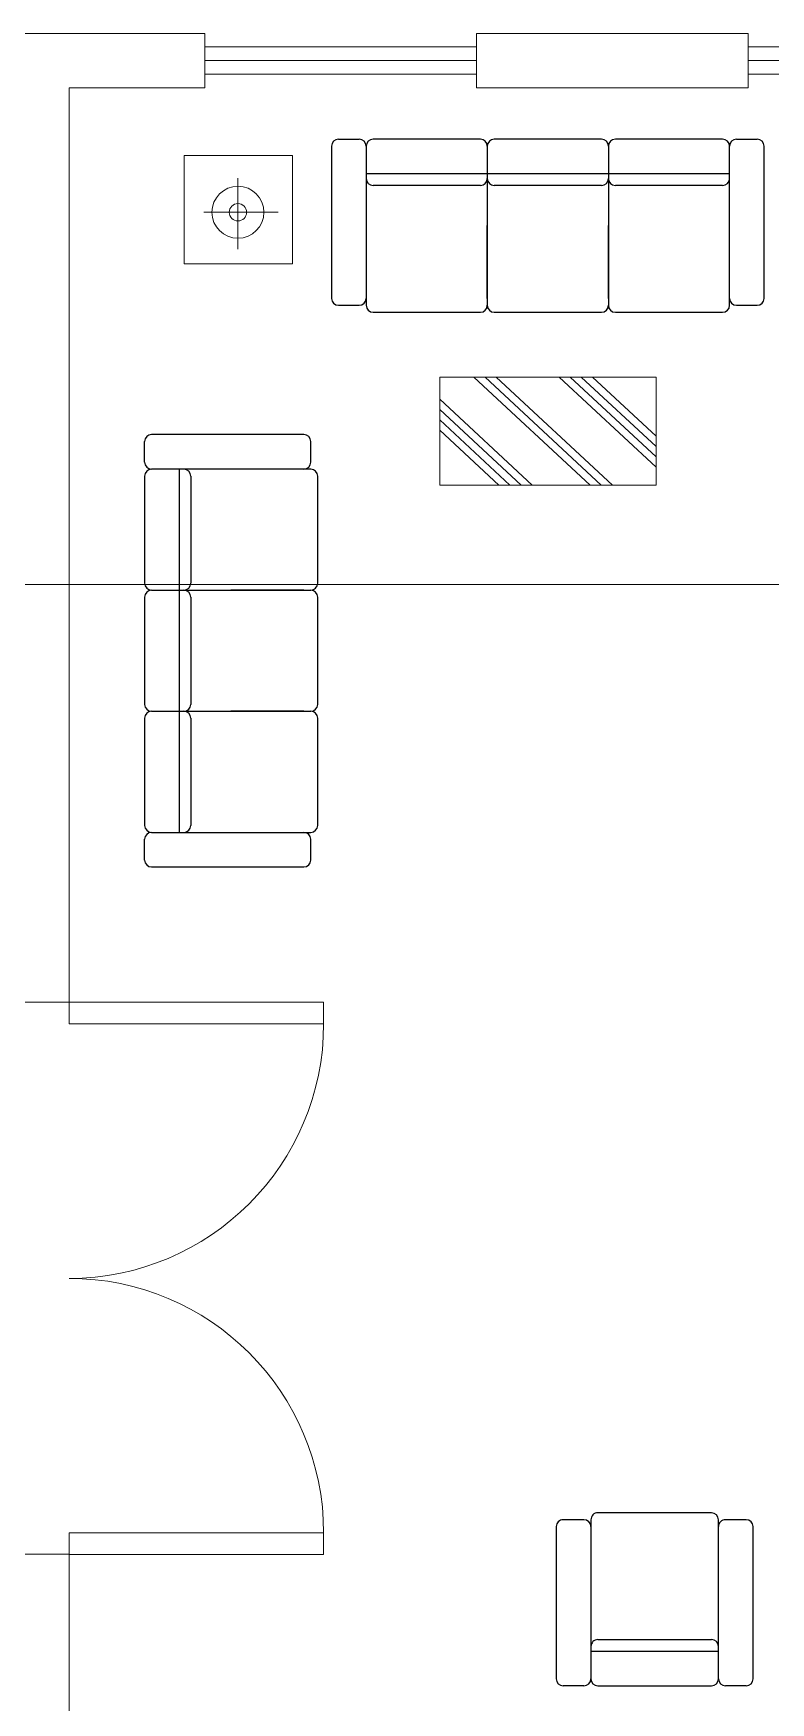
# Model space of a CAD drawing. Header units: inches. Extents: x 4 to 844, y 19 to 530.
# Drawn here: x 485.24 to 493.86, y 97.54 to 117.07 of the extents above; entities that cross this region are included whole.
import ezdxf

# ---------------------------------------------------------------- set-up
doc = ezdxf.new("R2010")
doc.units = ezdxf.units.IN
doc.header["$MEASUREMENT"] = 0
for name, color, linetype in [('8', 8, 'Continuous'), ('DIM', 7, 'Continuous'), ('DOOR', 2, 'Continuous'), ('FUR', 6, 'Continuous'), ('FURE', 6, 'Continuous')]:
    doc.layers.add(name, color=color, linetype=linetype)
doc.layers.add('EJES', color=2, linetype='Continuous', lineweight=100)

# ---------------------------------------------------------------- blocks, each defined once
blk = doc.blocks.new('SF3')
for p, q in [((-968, 800), (-872, 800)), ((-312, 800), (-808, 800)), ((248, 800), (-248, 800)), ((808, 800), (312, 800)), ((872, 800), (968, 800)), ((-1000, 768), (-1000, 64)), ((-840, 768), (-840, 32)), ((-280, 768), (-280, 32)), ((280, 768), (280, 32)), ((840, 32), (840, 768)), ((1000, 64), (1000, 768)), ((-280, 640), (-840, 640)), ((280, 640), (-280, 640)), ((840, 640), (280, 640)), ((-312, 586.7), (-808, 586.7)), ((248, 586.7), (-248, 586.7)), ((808, 586.7), (312, 586.7)), ((-280, 64), (-280, 401.7)), ((280, 64), (280, 401.7)), ((840, 64), (840, 401.7)), ((-968, 32), (-872, 32)), ((-248, 0), (248, 0)), ((312, 0), (808, 0)), ((872, 32), (968, 32)), ((-808, 0), (-312, 0))]:
    blk.add_line(p, q)
for centre, start, end in [((-968, 768), 90, 180), ((-872, 768), 0, 90), ((-808, 768), 90, 180), ((-312, 768), 0, 90), ((-248, 768), 90, 180), ((248, 768), 0, 90), ((312, 768), 90, 180), ((808, 768), 0, 90), ((872, 768), 90, 180), ((968, 768), 0, 90), ((-808, 618.7), 180, 270), ((-312, 618.7), 270, 0), ((-248, 618.7), 180, 270), ((248, 618.7), 270, 0), ((312, 618.7), 180, 270), ((808, 618.7), 270, 0), ((-968, 64), 180, 270), ((-872, 64), 270, 0), ((-808, 32), 180, 270), ((-312, 32), 270, 0), ((-248, 32), 180, 270), ((248, 32), 270, 0), ((312, 32), 180, 270), ((808, 32), 270, 0), ((872, 64), 180, 270), ((968, 64), 270, 0)]:
    blk.add_arc(centre, 32, start, end)
blk = doc.blocks.new('A$C2204297F')
at = {"layer": 'FUR'}
blk.add_blockref('SF3', (1000, 0), dxfattribs=at)
blk = doc.blocks.new('SOFA1人')
at = {"layer": 'FUR'}
for p, q in [((-423, 0), (-327, 0)), ((263, 0), (-263, 0)), ((327, 0), (423, 0)), ((-455, -32), (-455, -736)), ((-295, -32), (-295, -768)), ((-295, -32), (-295, -768)), ((295, -768), (295, -32)), ((455, -736), (455, -32)), ((295, -160), (-295, -160)), ((263, -213.3), (-263, -213.3)), ((-423, -768), (-327, -768)), ((327, -768), (423, -768)), ((-263, -800), (263, -800))]:
    blk.add_line(p, q, dxfattribs=at)
for centre, start, end in [((-423, -32), 90, 180), ((-327, -32), 0, 90), ((-263, -32), 90, 180), ((263, -32), 0, 90), ((327, -32), 90, 180), ((423, -32), 0, 90), ((-263, -181.3), 180, 270), ((263, -181.3), 270, 0), ((-423, -736), 180, 270), ((-327, -736), 270, 0), ((-263, -768), 180, 270), ((263, -768), 270, 0), ((327, -736), 180, 270), ((423, -736), 270, 0)]:
    blk.add_arc(centre, 32, start, end, dxfattribs=at)
blk = doc.blocks.new('A$C621A3C92')
at = {"layer": 'FUR'}
blk.add_blockref('SOFA1人', (455, 800), dxfattribs=at)

msp = doc.modelspace()

# ---------------------------------------------------------------- linework, layer by layer
at = {"color": 18, "lineweight": 0, "true_color": 0x000000}
for p, q in [((483.75446, 117.06507), (487.24812, 117.06507)), ((483.75446, 117.06507), (487.24812, 117.06507)), ((487.24812, 116.42986), (487.24812, 117.06507)), ((490.42418, 117.06507), (493.60024, 117.06507)), ((490.42418, 116.42986), (490.42418, 117.06507)), ((493.60024, 116.42986), (493.60024, 117.06507)), ((487.24812, 116.90627), (490.42418, 116.90627)), ((493.60024, 116.90627), (499.95235, 116.90627)), ((487.24812, 116.74747), (490.42418, 116.74747)), ((487.24812, 116.58866), (490.42418, 116.58866)), ((493.60024, 116.74747), (499.95235, 116.74747)), ((493.60024, 116.58866), (499.95235, 116.58866)), ((485.6601, 116.42986), (487.24812, 116.42986)), ((485.6601, 116.42986), (485.6601, 105.63127)), ((490.42418, 116.42986), (493.60024, 116.42986)), ((485.6601, 105.73283), (485.02488, 105.73283)), ((485.02488, 99.27916), (485.6601, 99.27916)), ((485.6601, 99.27916), (485.6601, 97.37352))]:
    msp.add_line(p, q, dxfattribs=at)
at = {"layer": '8', "color": 18, "lineweight": 0, "true_color": 0x000000}
for p, q in [((490.39351, 113.045), (491.75242, 111.78065)), ((490.52344, 113.045), (491.88235, 111.78065)), ((490.65337, 113.045), (492.01228, 111.78065)), ((491.38889, 113.045), (492.52254, 111.99024)), ((491.51882, 113.045), (492.52254, 112.11112)), ((491.64875, 113.045), (492.52254, 112.23201)), ((491.77867, 113.045), (492.52254, 112.3529)), ((489.99384, 112.78567), (491.07403, 111.78065)), ((489.99384, 112.66479), (490.9441, 111.78065)), ((489.99384, 112.5439), (490.81418, 111.78065)), ((489.99384, 112.42301), (490.68425, 111.78065))]:
    msp.add_line(p, q, dxfattribs=at)
at = {"layer": 'DIM', "color": 18, "lineweight": 0, "true_color": 0x000000}
for p, q in [((487.63454, 115.37205), (487.63454, 114.54129)), ((487.2351, 114.97273), (488.10442, 114.97273))]:
    msp.add_line(p, q, dxfattribs=at)
for radius in [0.304, 0.1017]:
    msp.add_circle((487.63454, 114.97273), radius, dxfattribs=at)
at = {"layer": 'DOOR', "color": 18, "lineweight": 0, "true_color": 0x000000}
for points in [[(485.6601, 105.73283), (488.6367, 105.73283), (488.6367, 105.4802), (485.6601, 105.4802)], [(485.6601, 99.27438), (488.6367, 99.27438), (488.6367, 99.527), (485.6601, 99.527)]]:
    msp.add_lwpolyline(points, close=True, dxfattribs=at)
for centre, start, end in [((485.6601, 105.4802), 270, 0), ((485.6601, 99.527), 0, 90)]:
    msp.add_arc(centre, 2.9766, start, end, dxfattribs=at)
at = {"layer": 'EJES', "color": 1, "lineweight": 0}
msp.add_line((541.48754, 110.61763), (417.86025, 110.61763), dxfattribs=at)
at = {"layer": 'FUR', "color": 18, "lineweight": 0, "true_color": 0x000000}
msp.add_lwpolyline([(488.27168, 114.37052), (488.27168, 115.63487), (487.00733, 115.63487), (487.00733, 114.37052)], close=True, dxfattribs=at)
at = {"layer": 'FURE', "color": 18, "lineweight": 0, "true_color": 0x000000}
msp.add_lwpolyline([(489.99384, 113.045), (489.99384, 111.78065), (492.52254, 111.78065), (492.52254, 113.045)], close=True, dxfattribs=at)

# ---------------------------------------------------------------- block references
at = {"layer": 'FURE', "color": 18, "lineweight": 0, "true_color": 0x000000, "xscale": 0.002528694738937452, "yscale": 0.002528694738937452, "zscale": 0.002528694738937452}
msp.add_blockref('A$C2204297F', (488.7295, 113.80361), dxfattribs=at)
for name, p, rotation in [('A$C2204297F', (488.56701, 107.31567), 90), ('A$C621A3C92', (493.65751, 99.7617), 180)]:
    msp.add_blockref(name, p, dxfattribs=dict(at, rotation=rotation))

doc.saveas('drawing.dxf')
